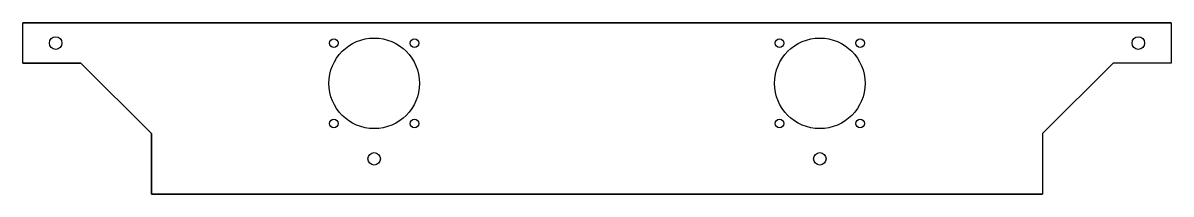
# Model space of a CAD drawing. Header units: millimetres. Extents: x -3 to 453, y 0 to 68.
import ezdxf

# ---------------------------------------------------------------- set-up
doc = ezdxf.new("R2010")
doc.units = ezdxf.units.MM
doc.layers.get('0').update_dxf_attribs({"linetype": 'CONTINUOUS'})

msp = doc.modelspace()

# ---------------------------------------------------------------- linework, layer by layer
for p, q in [((-3, 52), (-3, 68)), ((453, 68), (-3, 68)), ((453, 68), (453, 52)), ((-3, 52), (20, 52)), ((20, 52), (48, 24)), ((430, 52), (402, 24)), ((453, 52), (430, 52)), ((48, 24), (48, 0)), ((402, 24), (402, 0)), ((48, 0), (402, 0))]:
    msp.add_line(p, q)
msp.add_lwpolyline([(453, 68), (453, 52), (430, 52), (402, 24), (402, 0), (48, 0), (48, 24), (20, 52), (-3, 52), (-3, 68)], close=True)
for centre, radius in [((10, 60), 2.5), ((10, 60), 2.5), ((136.5, 44), 18), ((136.5, 44), 18), ((120.5, 60), 1.7), ((120.5, 60), 1.7), ((152.5, 60), 1.7), ((152.5, 60), 1.7), ((313.5, 44), 18), ((313.5, 44), 18), ((297.5, 60), 1.7), ((297.5, 60), 1.7), ((329.5, 60), 1.7), ((329.5, 60), 1.7), ((440, 60), 2.5), ((440, 60), 2.5), ((120.5, 28), 1.7), ((120.5, 28), 1.7), ((152.5, 28), 1.7), ((152.5, 28), 1.7), ((297.5, 28), 1.7), ((297.5, 28), 1.7), ((329.5, 28), 1.7), ((329.5, 28), 1.7), ((136.5, 14), 2.5), ((136.5, 14), 2.5), ((313.5, 14), 2.5), ((313.5, 14), 2.5)]:
    msp.add_circle(centre, radius)

doc.saveas('drawing.dxf')
